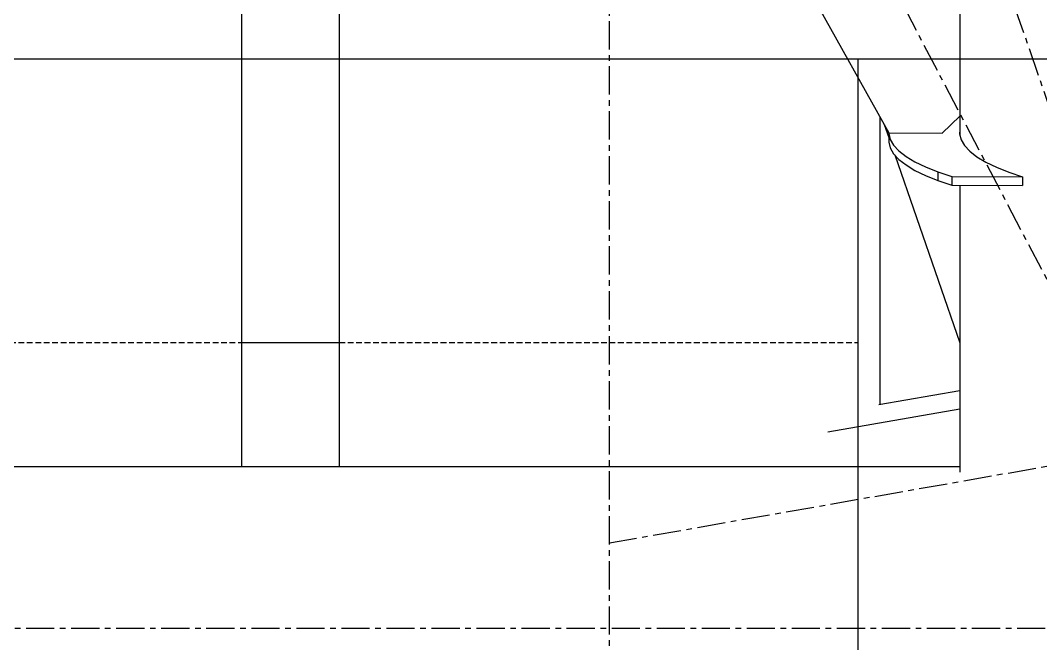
# Model space of a CAD drawing. Header units: millimetres. Extents: x 5143 to 30813, y 232 to 21408.
# Drawn here: x 23088.9 to 23376.5, y 1605.3 to 1781.1 of the extents above; entities that cross this region are included whole.
import ezdxf

# ---------------------------------------------------------------- set-up
doc = ezdxf.new("R2010")
doc.units = ezdxf.units.MM
doc.header["$LTSCALE"] = 0.25
for name, pattern in [('CENTER', [50.8, 31.75, -6.35, 6.35, -6.35]), ('HIDDEN', [9.525, 6.35, -3.175]), ('XKITLINE00', [0])]:
    doc.linetypes.add(name, pattern=pattern)

msp = doc.modelspace()

# ---------------------------------------------------------------- linework, layer by layer
at = {"color": 8, "linetype": 'CENTER'}
for p, q in [((23255, 1442.74), (23255, 3096.7)), ((23430, 1609.57), (22900, 2620.27)), ((23430, 1609.57), (23255, 2114.92)), ((23800.49, 1729.28), (23255, 1633.6)), ((23800.49, 1729.28), (23255, 1633.6)), ((22900, 1609.57), (23430, 1609.57))]:
    msp.add_line(p, q, dxfattribs=at)
at = {"color": 8, "linetype": 'XKITLINE00'}
for p, q in [((23151.2, 2092.08), (23151.2, 1655.16)), ((23178.8, 2039.44), (23178.8, 1655.16)), ((23353.76, 1838.51), (23353.76, 1754.13)), ((23353.8, 1838.51), (23353.8, 1748.82)), ((23302.15, 1805.98), (23333.77, 1749.4)), ((23331.2, 1754), (23331.2, 1672.75)), ((23348.76, 1749.33), (23353.76, 1754.13)), ((23353.79, 1754.47), (23353.76, 1754.13)), ((23332.44, 1751.78), (23333.72, 1748.07)), ((23333.74, 1749.45), (23333.72, 1749.21)), ((23333.72, 1749.21), (23334.14, 1747.56)), ((23333.72, 1749.21), (23333.72, 1746.8)), ((23333.77, 1749.4), (23348.76, 1749.33)), ((23353.8, 1750.23), (23353.72, 1749.12)), ((23353.72, 1749.12), (23354.14, 1747.47)), ((23333.72, 1746.8), (23334.14, 1745.15)), ((23334.14, 1747.56), (23335.1, 1745.93)), ((23354.14, 1747.47), (23355.1, 1745.84)), ((23334.14, 1745.15), (23335.1, 1743.52)), ((23335.1, 1745.93), (23336.59, 1744.32)), ((23335.1, 1743.52), (23336.59, 1741.91)), ((23336.59, 1744.32), (23338.6, 1742.75)), ((23355.1, 1745.84), (23356.59, 1744.23)), ((23356.59, 1744.23), (23358.59, 1742.66)), ((23335.41, 1743.18), (23353.8, 1690.1)), ((23336.59, 1741.91), (23338.6, 1740.34)), ((23338.6, 1742.75), (23341.11, 1741.23)), ((23341.11, 1741.23), (23344.1, 1739.77)), ((23358.59, 1742.66), (23361.1, 1741.14)), ((23361.1, 1741.14), (23364.1, 1739.68)), ((23338.6, 1740.34), (23341.11, 1738.82)), ((23341.11, 1738.82), (23344.1, 1737.36)), ((23344.1, 1739.77), (23347.57, 1738.38)), ((23347.57, 1738.38), (23351.47, 1737.07)), ((23347.57, 1738.38), (23347.57, 1735.97)), ((23364.1, 1739.68), (23367.56, 1738.29)), ((23367.56, 1738.29), (23371.47, 1736.98)), ((23344.1, 1737.36), (23347.57, 1735.97)), ((23347.57, 1735.97), (23351.47, 1734.66)), ((23351.47, 1737.07), (23371.47, 1736.98)), ((23351.47, 1737.07), (23351.47, 1734.66)), ((23371.47, 1736.98), (23371.47, 1734.56)), ((23351.47, 1734.66), (23371.47, 1734.56)), ((23353.8, 1734.64), (23353.8, 1653.65)), ((23330.95, 1672.71), (23353.8, 1676.71)), ((23316.56, 1665), (23353.8, 1671.53)), ((22976.2, 1655.22), (23353.8, 1655.22))]:
    msp.add_line(p, q, dxfattribs=at)
at = {"color": 4, "linetype": 'XKITLINE00'}
for p, q in [((23005, 1770.27), (23178.8, 1770.27)), ((23178.8, 1770.27), (23325, 1770.27)), ((23325, 1770.27), (23325, 1404.19)), ((23325, 1770.27), (23405, 1770.27)), ((23325, 1770.27), (23325, 1690.27)), ((23151.2, 1690.27), (23178.8, 1690.27)), ((23151.2, 1690.27), (23178.8, 1690.27))]:
    msp.add_line(p, q, dxfattribs=at)
at = {"color": 4, "linetype": 'HIDDEN'}
for p, q in [((23005, 1690.27), (23151.2, 1690.27)), ((23005, 1690.27), (23325, 1690.27)), ((23005, 1690.27), (23151.2, 1690.27)), ((23178.8, 1690.27), (23325, 1690.27)), ((23325, 1690.27), (23325, 1404.19))]:
    msp.add_line(p, q, dxfattribs=at)
at = {"color": 8, "linetype": 'XKITLINE00'}
msp.add_circle((23255, 1633.6), 0.05, dxfattribs=at)
msp.add_circle((23255, 1633.6), 0.05, dxfattribs=at)

doc.saveas('drawing.dxf')
